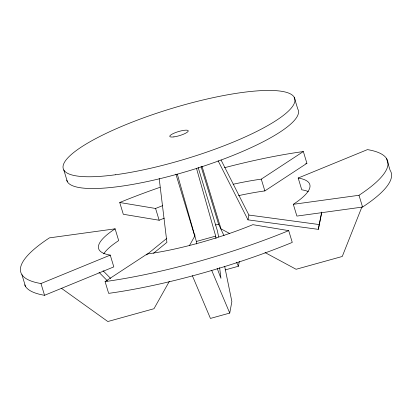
<?xml version="1.0" encoding="UTF-8"?>
<svg xmlns="http://www.w3.org/2000/svg" width="412" height="412" viewBox="0 0 412 412"><rect width="100%" height="100%" fill="white"/><g stroke="black" fill="none" stroke-linecap="round" stroke-linejoin="round"><path stroke-width="0.62" d="M189.417 245.64L194.747 236.153L194.969 234.953M192.352 275.674L210.434 318.424L229.742 313.068L231.868 301.589L224.684 266.456M225.143 269.932L238.414 266.245L239.31 261.414M321.695 212.541L318.322 229.36L247.998 219.853L248.889 215.049L221.012 159.928M318.322 229.36L321.71 212.103M361.901 206.963L342.264 256.47L296.099 269.278L265.05 252.566M169.347 281.365L153.985 308.717L107.826 321.525L61.46 288.312M146.471 254.92L166.803 238.363M153.516 253.262L166.906 242.354L159.197 178.54M105.081 281.592L147.146 254.003A110.349 23.886 -16.9 0 0 252.844 224.669L288.694 230.638L292.268 242.411A191.688 41.488 -16.9 0 1 108.655 293.359L105.081 281.592A191.688 41.488 -16.9 0 0 288.694 230.638M233.11 184.277A110.349 23.886 -16.9 0 1 261.28 179.143L303.345 151.549L306.919 163.322L264.854 190.911A110.349 23.886 -16.9 0 0 238.584 195.633M40.968 283.528L110.241 255.116A110.349 23.886 -16.9 0 1 115.108 228.83L49.43 237.868A191.688 41.488 -16.9 0 0 40.968 283.528L44.547 295.296L113.815 266.883L110.241 255.116M298.185 178.025L367.452 149.613A191.688 41.488 -16.9 0 1 358.996 195.278L362.57 207.045L296.892 216.084L293.313 204.311A110.349 23.886 -16.9 0 0 298.185 178.025L301.759 189.798A110.349 23.886 -16.9 0 1 308.31 191.58M215.569 224.998L218.581 224.159L224.015 235.69M196.689 243.986L196.375 241.463L215.682 236.107L196.462 168.23M293.313 204.311L358.996 195.278M248.889 215.049L319.212 224.561M164.306 218.169A110.349 23.886 -16.9 0 0 159.156 220.245L123.306 214.271L119.732 202.503L155.582 208.472A110.349 23.886 -16.9 0 1 162.483 205.717M229.479 233.419L221.012 228.861L201.983 166.232M103.046 270.705L110.617 278.409M99.035 272.332L107.501 280.943M218.087 160.711L247.998 219.853M236.514 262.212L238.414 266.245M211.665 270.318L229.742 313.068M217.165 268.341L220.95 278.342L219.617 267.625M386.502 158.465L390.082 170.233A191.688 41.488 -16.9 0 1 362.57 207.045M294.194 97.211L297.768 108.984A120.948 26.177 -16.9 0 1 192.286 169.775A120.948 26.177 -16.9 0 1 66.754 180.162M261.28 179.143L264.854 190.911M201.046 166.443L218.581 224.159M198.157 167.447L217.371 230.694L218.659 236.967M175.903 174.132L194.747 236.153M155.582 208.472L159.156 220.245M115.108 228.83L118.687 240.598A110.349 23.886 -16.9 0 0 103.721 253.844M63.814 169.986L67.388 181.759M21.918 274.68L25.498 286.448M177.33 174.209L196.375 241.463M215.682 236.107L215.996 238.625M119.732 202.503A191.688 41.488 -16.9 0 1 160.041 187.305M224.576 167.699A191.688 41.488 -16.9 0 1 303.345 151.549M44.547 295.296A191.688 41.488 -16.9 0 1 24.643 284.821M305.719 163.487A191.688 41.488 -16.9 0 1 306.919 163.322M115.288 174.786A120.948 26.177 -16.9 0 0 294.781 101.8A120.948 26.177 -16.9 0 0 126.942 124.218A120.948 26.177 -16.9 0 0 115.288 174.786M173.916 136.887A9.656 2.091 -16.9 0 0 188.248 131.062A9.656 2.091 -16.9 0 0 174.848 132.849A9.656 2.091 -16.9 0 0 173.916 136.887"/></g></svg>
